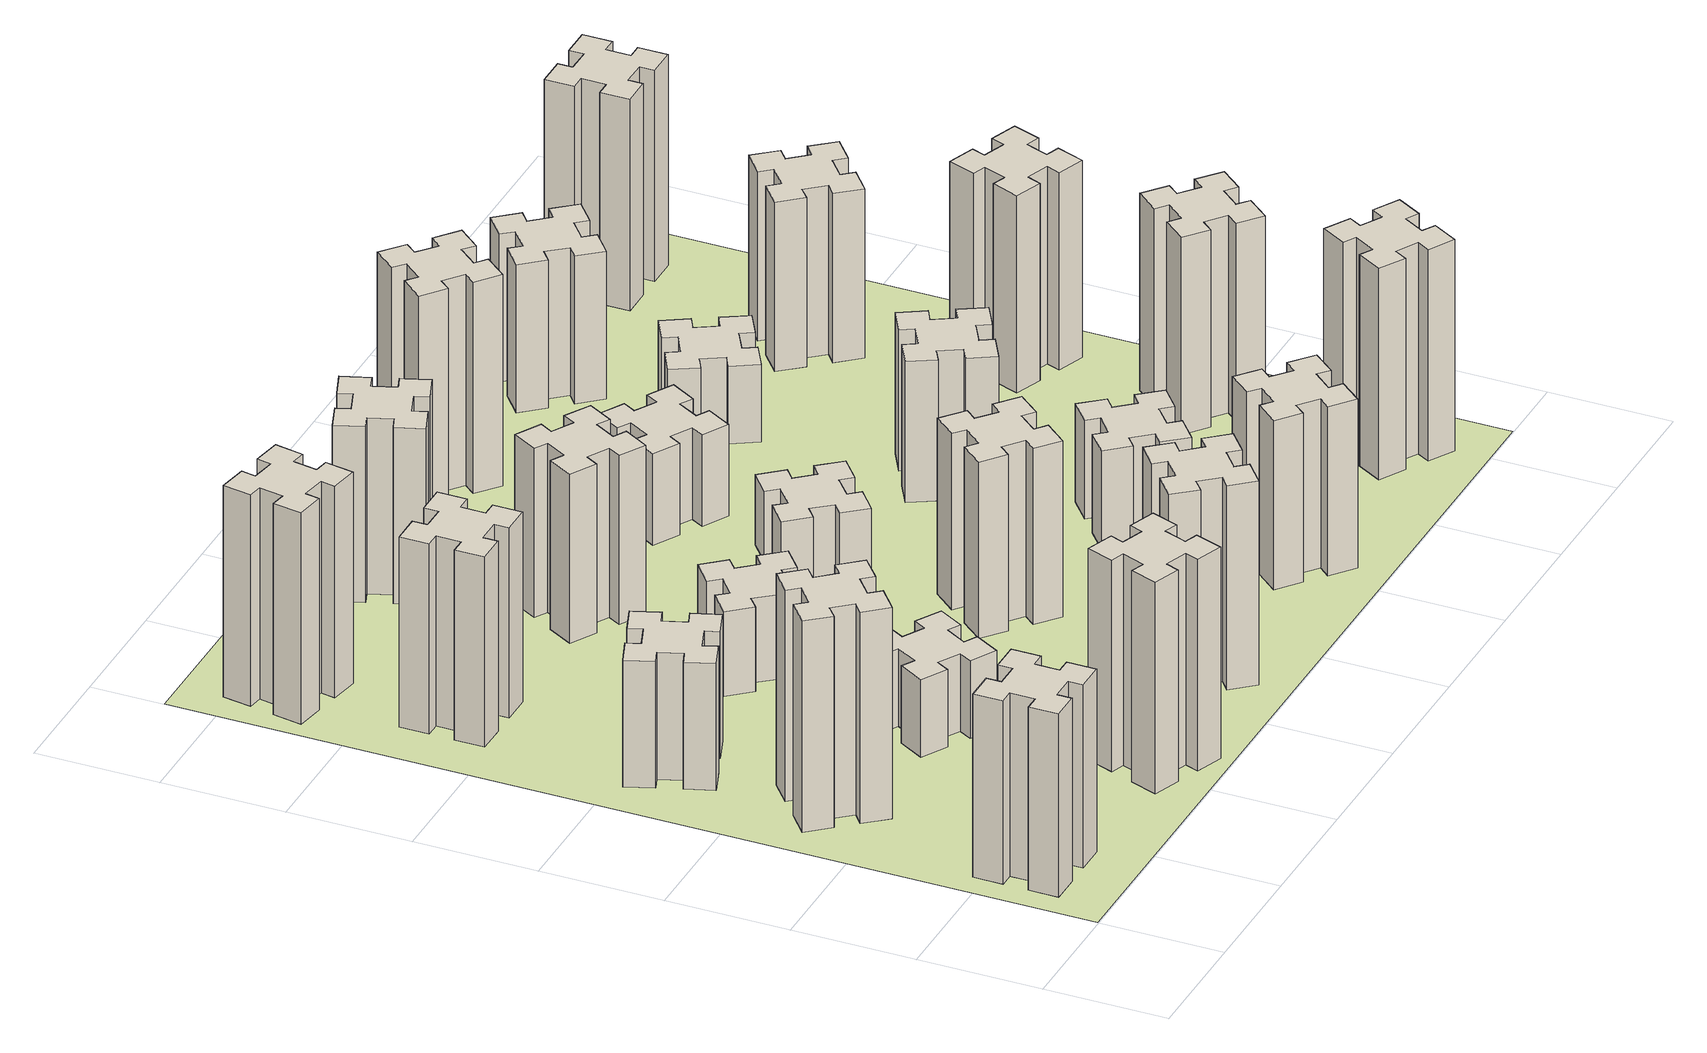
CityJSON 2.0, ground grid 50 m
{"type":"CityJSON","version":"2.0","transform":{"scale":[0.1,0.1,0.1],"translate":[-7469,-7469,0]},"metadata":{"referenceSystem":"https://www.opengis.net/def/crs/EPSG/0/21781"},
"CityObjects":{
"building1":{"type":"Building","attributes":{"class":"1000","function":"1000","usage":"1000","yearOfConstruction":2016,"roofType":"1000","measuredHeight":78,"storeysAboveGround":30,"storeysBelowGround":0},"geometry":[{"type":"Solid","lod":"1","boundaries":[[[[0,1,2,3,4,5,6,7,8,9,10,11,12,13,14,15,16,17,18,19]],[[17,16,20,21]],[[16,15,22,20]],[[15,14,23,22]],[[14,13,24,23]],[[13,12,25,24]],[[12,11,26,25]],[[11,10,27,26]],[[10,9,28,27]],[[9,8,29,28]],[[8,7,30,29]],[[7,6,31,30]],[[6,5,32,31]],[[5,4,33,32]],[[4,3,34,33]],[[3,2,35,34]],[[2,1,36,35]],[[1,0,37,36]],[[0,19,38,37]],[[19,18,39,38]],[[18,17,21,39]],[[24,25,26,27,28,29,30,31,32,33,34,35,36,37,38,39,21,20,22,23]]]]}]},
"building2":{"type":"Building","attributes":{"class":"1000","function":"1000","usage":"1000","yearOfConstruction":2016,"roofType":"1000","measuredHeight":90,"storeysAboveGround":30,"storeysBelowGround":0},"geometry":[{"type":"Solid","lod":"1","boundaries":[[[[40,41,42,43,44,45,46,47,48,49,50,51,52,53,54,55,56,57,58,59]],[[57,56,60,61]],[[56,55,62,60]],[[55,54,63,62]],[[54,53,64,63]],[[53,52,65,64]],[[52,51,66,65]],[[51,50,67,66]],[[50,49,68,67]],[[49,48,69,68]],[[48,47,70,69]],[[47,46,71,70]],[[46,45,72,71]],[[45,44,73,72]],[[44,43,74,73]],[[43,42,75,74]],[[42,41,76,75]],[[41,40,77,76]],[[40,59,78,77]],[[59,58,79,78]],[[58,57,61,79]],[[64,65,66,67,68,69,70,71,72,73,74,75,76,77,78,79,61,60,62,63]]]]}]},
"building3":{"type":"Building","attributes":{"class":"1000","function":"1000","usage":"1000","yearOfConstruction":2016,"roofType":"1000","measuredHeight":54,"storeysAboveGround":30,"storeysBelowGround":0},"geometry":[{"type":"Solid","lod":"1","boundaries":[[[[80,81,82,83,84,85,86,87,88,89,90,91,92,93,94,95,96,97,98,99]],[[97,96,100,101]],[[96,95,102,100]],[[95,94,103,102]],[[94,93,104,103]],[[93,92,105,104]],[[92,91,106,105]],[[91,90,107,106]],[[90,89,108,107]],[[89,88,109,108]],[[88,87,110,109]],[[87,86,111,110]],[[86,85,112,111]],[[85,84,113,112]],[[84,83,114,113]],[[83,82,115,114]],[[82,81,116,115]],[[81,80,117,116]],[[80,99,118,117]],[[99,98,119,118]],[[98,97,101,119]],[[104,105,106,107,108,109,110,111,112,113,114,115,116,117,118,119,101,100,102,103]]]]}]},
"building4":{"type":"Building","attributes":{"class":"1000","function":"1000","usage":"1000","yearOfConstruction":2016,"roofType":"1000","measuredHeight":81,"storeysAboveGround":30,"storeysBelowGround":0},"geometry":[{"type":"Solid","lod":"1","boundaries":[[[[120,121,122,123,124,125,126,127,128,129,130,131,132,133,134,135,136,137,138,139]],[[137,136,140,141]],[[136,135,142,140]],[[135,134,143,142]],[[134,133,144,143]],[[133,132,145,144]],[[132,131,146,145]],[[131,130,147,146]],[[130,129,148,147]],[[129,128,149,148]],[[128,127,150,149]],[[127,126,151,150]],[[126,125,152,151]],[[125,124,153,152]],[[124,123,154,153]],[[123,122,155,154]],[[122,121,156,155]],[[121,120,157,156]],[[120,139,158,157]],[[139,138,159,158]],[[138,137,141,159]],[[144,145,146,147,148,149,150,151,152,153,154,155,156,157,158,159,141,140,142,143]]]]}]},
"building5":{"type":"Building","attributes":{"class":"1000","function":"1000","usage":"1000","yearOfConstruction":2016,"roofType":"1000","measuredHeight":90,"storeysAboveGround":30,"storeysBelowGround":0},"geometry":[{"type":"Solid","lod":"1","boundaries":[[[[160,161,162,163,164,165,166,167,168,169,170,171,172,173,174,175,176,177,178,179]],[[177,176,180,181]],[[176,175,182,180]],[[175,174,183,182]],[[174,173,184,183]],[[173,172,185,184]],[[172,171,186,185]],[[171,170,187,186]],[[170,169,188,187]],[[169,168,189,188]],[[168,167,190,189]],[[167,166,191,190]],[[166,165,192,191]],[[165,164,193,192]],[[164,163,194,193]],[[163,162,195,194]],[[162,161,196,195]],[[161,160,197,196]],[[160,179,198,197]],[[179,178,199,198]],[[178,177,181,199]],[[184,185,186,187,188,189,190,191,192,193,194,195,196,197,198,199,181,180,182,183]]]]}]},
"building6":{"type":"Building","attributes":{"class":"1000","function":"1000","usage":"1000","yearOfConstruction":2016,"roofType":"1000","measuredHeight":90,"storeysAboveGround":30,"storeysBelowGround":0},"geometry":[{"type":"Solid","lod":"1","boundaries":[[[[200,201,202,203,204,205,206,207,208,209,210,211,212,213,214,215,216,217,218,219]],[[217,216,220,221]],[[216,215,222,220]],[[215,214,223,222]],[[214,213,224,223]],[[213,212,225,224]],[[212,211,226,225]],[[211,210,227,226]],[[210,209,228,227]],[[209,208,229,228]],[[208,207,230,229]],[[207,206,231,230]],[[206,205,232,231]],[[205,204,233,232]],[[204,203,234,233]],[[203,202,235,234]],[[202,201,236,235]],[[201,200,237,236]],[[200,219,238,237]],[[219,218,239,238]],[[218,217,221,239]],[[224,225,226,227,228,229,230,231,232,233,234,235,236,237,238,239,221,220,222,223]]]]}]},
"building7":{"type":"Building","attributes":{"class":"1000","function":"1000","usage":"1000","yearOfConstruction":2016,"roofType":"1000","measuredHeight":33,"storeysAboveGround":30,"storeysBelowGround":0},"geometry":[{"type":"Solid","lod":"1","boundaries":[[[[240,241,242,243,244,245,246,247,248,249,250,251,252,253,254,255,256,257,258,259]],[[257,256,260,261]],[[256,255,262,260]],[[255,254,263,262]],[[254,253,264,263]],[[253,252,265,264]],[[252,251,266,265]],[[251,250,267,266]],[[250,249,268,267]],[[249,248,269,268]],[[248,247,270,269]],[[247,246,271,270]],[[246,245,272,271]],[[245,244,273,272]],[[244,243,274,273]],[[243,242,275,274]],[[242,241,276,275]],[[241,240,277,276]],[[240,259,278,277]],[[259,258,279,278]],[[258,257,261,279]],[[264,265,266,267,268,269,270,271,272,273,274,275,276,277,278,279,261,260,262,263]]]]}]},
"building8":{"type":"Building","attributes":{"class":"1000","function":"1000","usage":"1000","yearOfConstruction":2016,"roofType":"1000","measuredHeight":36,"storeysAboveGround":30,"storeysBelowGround":0},"geometry":[{"type":"Solid","lod":"1","boundaries":[[[[280,281,282,283,284,285,286,287,288,289,290,291,292,293,294,295,296,297,298,299]],[[297,296,300,301]],[[296,295,302,300]],[[295,294,303,302]],[[294,293,304,303]],[[293,292,305,304]],[[292,291,306,305]],[[291,290,307,306]],[[290,289,308,307]],[[289,288,309,308]],[[288,287,310,309]],[[287,286,311,310]],[[286,285,312,311]],[[285,284,313,312]],[[284,283,314,313]],[[283,282,315,314]],[[282,281,316,315]],[[281,280,317,316]],[[280,299,318,317]],[[299,298,319,318]],[[298,297,301,319]],[[304,305,306,307,308,309,310,311,312,313,314,315,316,317,318,319,301,300,302,303]]]]}]},
"building9":{"type":"Building","attributes":{"class":"1000","function":"1000","usage":"1000","yearOfConstruction":2016,"roofType":"1000","measuredHeight":87,"storeysAboveGround":30,"storeysBelowGround":0},"geometry":[{"type":"Solid","lod":"1","boundaries":[[[[320,321,322,323,324,325,326,327,328,329,330,331,332,333,334,335,336,337,338,339]],[[337,336,340,341]],[[336,335,342,340]],[[335,334,343,342]],[[334,333,344,343]],[[333,332,345,344]],[[332,331,346,345]],[[331,330,347,346]],[[330,329,348,347]],[[329,328,349,348]],[[328,327,350,349]],[[327,326,351,350]],[[326,325,352,351]],[[325,324,353,352]],[[324,323,354,353]],[[323,322,355,354]],[[322,321,356,355]],[[321,320,357,356]],[[320,339,358,357]],[[339,338,359,358]],[[338,337,341,359]],[[344,345,346,347,348,349,350,351,352,353,354,355,356,357,358,359,341,340,342,343]]]]}]},
"building10":{"type":"Building","attributes":{"class":"1000","function":"1000","usage":"1000","yearOfConstruction":2016,"roofType":"1000","measuredHeight":72,"storeysAboveGround":30,"storeysBelowGround":0},"geometry":[{"type":"Solid","lod":"1","boundaries":[[[[360,361,362,363,364,365,366,367,368,369,370,371,372,373,374,375,376,377,378,379]],[[377,376,380,381]],[[376,375,382,380]],[[375,374,383,382]],[[374,373,384,383]],[[373,372,385,384]],[[372,371,386,385]],[[371,370,387,386]],[[370,369,388,387]],[[369,368,389,388]],[[368,367,390,389]],[[367,366,391,390]],[[366,365,392,391]],[[365,364,393,392]],[[364,363,394,393]],[[363,362,395,394]],[[362,361,396,395]],[[361,360,397,396]],[[360,379,398,397]],[[379,378,399,398]],[[378,377,381,399]],[[384,385,386,387,388,389,390,391,392,393,394,395,396,397,398,399,381,380,382,383]]]]}]},
"building11":{"type":"Building","attributes":{"class":"1000","function":"1000","usage":"1000","yearOfConstruction":2016,"roofType":"1000","measuredHeight":75,"storeysAboveGround":30,"storeysBelowGround":0},"geometry":[{"type":"Solid","lod":"1","boundaries":[[[[400,401,402,403,404,405,406,407,408,409,410,411,412,413,414,415,416,417,418,419]],[[417,416,420,421]],[[416,415,422,420]],[[415,414,423,422]],[[414,413,424,423]],[[413,412,425,424]],[[412,411,426,425]],[[411,410,427,426]],[[410,409,428,427]],[[409,408,429,428]],[[408,407,430,429]],[[407,406,431,430]],[[406,405,432,431]],[[405,404,433,432]],[[404,403,434,433]],[[403,402,435,434]],[[402,401,436,435]],[[401,400,437,436]],[[400,419,438,437]],[[419,418,439,438]],[[418,417,421,439]],[[424,425,426,427,428,429,430,431,432,433,434,435,436,437,438,439,421,420,422,423]]]]}]},
"building12":{"type":"Building","attributes":{"class":"1000","function":"1000","usage":"1000","yearOfConstruction":2016,"roofType":"1000","measuredHeight":75,"storeysAboveGround":30,"storeysBelowGround":0},"geometry":[{"type":"Solid","lod":"1","boundaries":[[[[440,441,442,443,444,445,446,447,448,449,450,451,452,453,454,455,456,457,458,459]],[[457,456,460,461]],[[456,455,462,460]],[[455,454,463,462]],[[454,453,464,463]],[[453,452,465,464]],[[452,451,466,465]],[[451,450,467,466]],[[450,449,468,467]],[[449,448,469,468]],[[448,447,470,469]],[[447,446,471,470]],[[446,445,472,471]],[[445,444,473,472]],[[444,443,474,473]],[[443,442,475,474]],[[442,441,476,475]],[[441,440,477,476]],[[440,459,478,477]],[[459,458,479,478]],[[458,457,461,479]],[[464,465,466,467,468,469,470,471,472,473,474,475,476,477,478,479,461,460,462,463]]]]}]},
"building13":{"type":"Building","attributes":{"class":"1000","function":"1000","usage":"1000","yearOfConstruction":2016,"roofType":"1000","measuredHeight":30,"storeysAboveGround":30,"storeysBelowGround":0},"geometry":[{"type":"Solid","lod":"1","boundaries":[[[[480,481,482,483,484,485,486,487,488,489,490,491,492,493,494,495,496,497,498,499]],[[497,496,500,501]],[[496,495,502,500]],[[495,494,503,502]],[[494,493,504,503]],[[493,492,505,504]],[[492,491,506,505]],[[491,490,507,506]],[[490,489,508,507]],[[489,488,509,508]],[[488,487,510,509]],[[487,486,511,510]],[[486,485,512,511]],[[485,484,513,512]],[[484,483,514,513]],[[483,482,515,514]],[[482,481,516,515]],[[481,480,517,516]],[[480,499,518,517]],[[499,498,519,518]],[[498,497,501,519]],[[504,505,506,507,508,509,510,511,512,513,514,515,516,517,518,519,501,500,502,503]]]]}]},
"building14":{"type":"Building","attributes":{"class":"1000","function":"1000","usage":"1000","yearOfConstruction":2016,"roofType":"1000","measuredHeight":72,"storeysAboveGround":30,"storeysBelowGround":0},"geometry":[{"type":"Solid","lod":"1","boundaries":[[[[520,521,522,523,524,525,526,527,528,529,530,531,532,533,534,535,536,537,538,539]],[[537,536,540,541]],[[536,535,542,540]],[[535,534,543,542]],[[534,533,544,543]],[[533,532,545,544]],[[532,531,546,545]],[[531,530,547,546]],[[530,529,548,547]],[[529,528,549,548]],[[528,527,550,549]],[[527,526,551,550]],[[526,525,552,551]],[[525,524,553,552]],[[524,523,554,553]],[[523,522,555,554]],[[522,521,556,555]],[[521,520,557,556]],[[520,539,558,557]],[[539,538,559,558]],[[538,537,541,559]],[[544,545,546,547,548,549,550,551,552,553,554,555,556,557,558,559,541,540,542,543]]]]}]},
"building15":{"type":"Building","attributes":{"class":"1000","function":"1000","usage":"1000","yearOfConstruction":2016,"roofType":"1000","measuredHeight":39,"storeysAboveGround":30,"storeysBelowGround":0},"geometry":[{"type":"Solid","lod":"1","boundaries":[[[[560,561,562,563,564,565,566,567,568,569,570,571,572,573,574,575,576,577,578,579]],[[577,576,580,581]],[[576,575,582,580]],[[575,574,583,582]],[[574,573,584,583]],[[573,572,585,584]],[[572,571,586,585]],[[571,570,587,586]],[[570,569,588,587]],[[569,568,589,588]],[[568,567,590,589]],[[567,566,591,590]],[[566,565,592,591]],[[565,564,593,592]],[[564,563,594,593]],[[563,562,595,594]],[[562,561,596,595]],[[561,560,597,596]],[[560,579,598,597]],[[579,578,599,598]],[[578,577,581,599]],[[584,585,586,587,588,589,590,591,592,593,594,595,596,597,598,599,581,580,582,583]]]]}]},
"building16":{"type":"Building","attributes":{"class":"1000","function":"1000","usage":"1000","yearOfConstruction":2016,"roofType":"1000","measuredHeight":90,"storeysAboveGround":30,"storeysBelowGround":0},"geometry":[{"type":"Solid","lod":"1","boundaries":[[[[600,601,602,603,604,605,606,607,608,609,610,611,612,613,614,615,616,617,618,619]],[[617,616,620,621]],[[616,615,622,620]],[[615,614,623,622]],[[614,613,624,623]],[[613,612,625,624]],[[612,611,626,625]],[[611,610,627,626]],[[610,609,628,627]],[[609,608,629,628]],[[608,607,630,629]],[[607,606,631,630]],[[606,605,632,631]],[[605,604,633,632]],[[604,603,634,633]],[[603,602,635,634]],[[602,601,636,635]],[[601,600,637,636]],[[600,619,638,637]],[[619,618,639,638]],[[618,617,621,639]],[[624,625,626,627,628,629,630,631,632,633,634,635,636,637,638,639,621,620,622,623]]]]}]},
"building17":{"type":"Building","attributes":{"class":"1000","function":"1000","usage":"1000","yearOfConstruction":2016,"roofType":"1000","measuredHeight":42,"storeysAboveGround":30,"storeysBelowGround":0},"geometry":[{"type":"Solid","lod":"1","boundaries":[[[[640,641,642,643,644,645,646,647,648,649,650,651,652,653,654,655,656,657,658,659]],[[657,656,660,661]],[[656,655,662,660]],[[655,654,663,662]],[[654,653,664,663]],[[653,652,665,664]],[[652,651,666,665]],[[651,650,667,666]],[[650,649,668,667]],[[649,648,669,668]],[[648,647,670,669]],[[647,646,671,670]],[[646,645,672,671]],[[645,644,673,672]],[[644,643,674,673]],[[643,642,675,674]],[[642,641,676,675]],[[641,640,677,676]],[[640,659,678,677]],[[659,658,679,678]],[[658,657,661,679]],[[664,665,666,667,668,669,670,671,672,673,674,675,676,677,678,679,661,660,662,663]]]]}]},
"building18":{"type":"Building","attributes":{"class":"1000","function":"1000","usage":"1000","yearOfConstruction":2016,"roofType":"1000","measuredHeight":60,"storeysAboveGround":30,"storeysBelowGround":0},"geometry":[{"type":"Solid","lod":"1","boundaries":[[[[680,681,682,683,684,685,686,687,688,689,690,691,692,693,694,695,696,697,698,699]],[[697,696,700,701]],[[696,695,702,700]],[[695,694,703,702]],[[694,693,704,703]],[[693,692,705,704]],[[692,691,706,705]],[[691,690,707,706]],[[690,689,708,707]],[[689,688,709,708]],[[688,687,710,709]],[[687,686,711,710]],[[686,685,712,711]],[[685,684,713,712]],[[684,683,714,713]],[[683,682,715,714]],[[682,681,716,715]],[[681,680,717,716]],[[680,699,718,717]],[[699,698,719,718]],[[698,697,701,719]],[[704,705,706,707,708,709,710,711,712,713,714,715,716,717,718,719,701,700,702,703]]]]}]},
"building19":{"type":"Building","attributes":{"class":"1000","function":"1000","usage":"1000","yearOfConstruction":2016,"roofType":"1000","measuredHeight":33,"storeysAboveGround":30,"storeysBelowGround":0},"geometry":[{"type":"Solid","lod":"1","boundaries":[[[[720,721,722,723,724,725,726,727,728,729,730,731,732,733,734,735,736,737,738,739]],[[737,736,740,741]],[[736,735,742,740]],[[735,734,743,742]],[[734,733,744,743]],[[733,732,745,744]],[[732,731,746,745]],[[731,730,747,746]],[[730,729,748,747]],[[729,728,749,748]],[[728,727,750,749]],[[727,726,751,750]],[[726,725,752,751]],[[725,724,753,752]],[[724,723,754,753]],[[723,722,755,754]],[[722,721,756,755]],[[721,720,757,756]],[[720,739,758,757]],[[739,738,759,758]],[[738,737,741,759]],[[744,745,746,747,748,749,750,751,752,753,754,755,756,757,758,759,741,740,742,743]]]]}]},
"building20":{"type":"Building","attributes":{"class":"1000","function":"1000","usage":"1000","yearOfConstruction":2016,"roofType":"1000","measuredHeight":90,"storeysAboveGround":30,"storeysBelowGround":0},"geometry":[{"type":"Solid","lod":"1","boundaries":[[[[760,761,762,763,764,765,766,767,768,769,770,771,772,773,774,775,776,777,778,779]],[[777,776,780,781]],[[776,775,782,780]],[[775,774,783,782]],[[774,773,784,783]],[[773,772,785,784]],[[772,771,786,785]],[[771,770,787,786]],[[770,769,788,787]],[[769,768,789,788]],[[768,767,790,789]],[[767,766,791,790]],[[766,765,792,791]],[[765,764,793,792]],[[764,763,794,793]],[[763,762,795,794]],[[762,761,796,795]],[[761,760,797,796]],[[760,779,798,797]],[[779,778,799,798]],[[778,777,781,799]],[[784,785,786,787,788,789,790,791,792,793,794,795,796,797,798,799,781,780,782,783]]]]}]},
"building21":{"type":"Building","attributes":{"class":"1000","function":"1000","usage":"1000","yearOfConstruction":2016,"roofType":"1000","measuredHeight":63,"storeysAboveGround":30,"storeysBelowGround":0},"geometry":[{"type":"Solid","lod":"1","boundaries":[[[[800,801,802,803,804,805,806,807,808,809,810,811,812,813,814,815,816,817,818,819]],[[817,816,820,821]],[[816,815,822,820]],[[815,814,823,822]],[[814,813,824,823]],[[813,812,825,824]],[[812,811,826,825]],[[811,810,827,826]],[[810,809,828,827]],[[809,808,829,828]],[[808,807,830,829]],[[807,806,831,830]],[[806,805,832,831]],[[805,804,833,832]],[[804,803,834,833]],[[803,802,835,834]],[[802,801,836,835]],[[801,800,837,836]],[[800,819,838,837]],[[819,818,839,838]],[[818,817,821,839]],[[824,825,826,827,828,829,830,831,832,833,834,835,836,837,838,839,821,820,822,823]]]]}]},
"building22":{"type":"Building","attributes":{"class":"1000","function":"1000","usage":"1000","yearOfConstruction":2016,"roofType":"1000","measuredHeight":84,"storeysAboveGround":30,"storeysBelowGround":0},"geometry":[{"type":"Solid","lod":"1","boundaries":[[[[840,841,842,843,844,845,846,847,848,849,850,851,852,853,854,855,856,857,858,859]],[[857,856,860,861]],[[856,855,862,860]],[[855,854,863,862]],[[854,853,864,863]],[[853,852,865,864]],[[852,851,866,865]],[[851,850,867,866]],[[850,849,868,867]],[[849,848,869,868]],[[848,847,870,869]],[[847,846,871,870]],[[846,845,872,871]],[[845,844,873,872]],[[844,843,874,873]],[[843,842,875,874]],[[842,841,876,875]],[[841,840,877,876]],[[840,859,878,877]],[[859,858,879,878]],[[858,857,861,879]],[[864,865,866,867,868,869,870,871,872,873,874,875,876,877,878,879,861,860,862,863]]]]}]},
"building23":{"type":"Building","attributes":{"class":"1000","function":"1000","usage":"1000","yearOfConstruction":2016,"roofType":"1000","measuredHeight":84,"storeysAboveGround":30,"storeysBelowGround":0},"geometry":[{"type":"Solid","lod":"1","boundaries":[[[[880,881,882,883,884,885,886,887,888,889,890,891,892,893,894,895,896,897,898,899]],[[897,896,900,901]],[[896,895,902,900]],[[895,894,903,902]],[[894,893,904,903]],[[893,892,905,904]],[[892,891,906,905]],[[891,890,907,906]],[[890,889,908,907]],[[889,888,909,908]],[[888,887,910,909]],[[887,886,911,910]],[[886,885,912,911]],[[885,884,913,912]],[[884,883,914,913]],[[883,882,915,914]],[[882,881,916,915]],[[881,880,917,916]],[[880,899,918,917]],[[899,898,919,918]],[[898,897,901,919]],[[904,905,906,907,908,909,910,911,912,913,914,915,916,917,918,919,901,900,902,903]]]]}]},
"building24":{"type":"Building","attributes":{"class":"1000","function":"1000","usage":"1000","yearOfConstruction":2016,"roofType":"1000","measuredHeight":72,"storeysAboveGround":30,"storeysBelowGround":0},"geometry":[{"type":"Solid","lod":"1","boundaries":[[[[920,921,922,923,924,925,926,927,928,929,930,931,932,933,934,935,936,937,938,939]],[[937,936,940,941]],[[936,935,942,940]],[[935,934,943,942]],[[934,933,944,943]],[[933,932,945,944]],[[932,931,946,945]],[[931,930,947,946]],[[930,929,948,947]],[[929,928,949,948]],[[928,927,950,949]],[[927,926,951,950]],[[926,925,952,951]],[[925,924,953,952]],[[924,923,954,953]],[[923,922,955,954]],[[922,921,956,955]],[[921,920,957,956]],[[920,939,958,957]],[[939,938,959,958]],[[938,937,941,959]],[[944,945,946,947,948,949,950,951,952,953,954,955,956,957,958,959,941,940,942,943]]]]}]},
"building25":{"type":"Building","attributes":{"class":"1000","function":"1000","usage":"1000","yearOfConstruction":2016,"roofType":"1000","measuredHeight":90,"storeysAboveGround":30,"storeysBelowGround":0},"geometry":[{"type":"Solid","lod":"1","boundaries":[[[[960,961,962,963,964,965,966,967,968,969,970,971,972,973,974,975,976,977,978,979]],[[977,976,980,981]],[[976,975,982,980]],[[975,974,983,982]],[[974,973,984,983]],[[973,972,985,984]],[[972,971,986,985]],[[971,970,987,986]],[[970,969,988,987]],[[969,968,989,988]],[[968,967,990,989]],[[967,966,991,990]],[[966,965,992,991]],[[965,964,993,992]],[[964,963,994,993]],[[963,962,995,994]],[[962,961,996,995]],[[961,960,997,996]],[[960,979,998,997]],[[979,978,999,998]],[[978,977,981,999]],[[984,985,986,987,988,989,990,991,992,993,994,995,996,997,998,999,981,980,982,983]]]]}]},
"landuse1":{"type":"LandUse","attributes":{"name":"plot1","function":"1010"},"geometry":[{"type":"MultiSurface","lod":"1","boundaries":[[[1000,1001,1002,1003]]]}]}
},
"vertices":[
[165,425,0],[165,325,0],[105,325,0],[105,205,0],[225,205,0],[225,265,0],[325,265,0],[325,205,0],[445,205,0],[445,325,0],[385,325,0],[385,425,0],[445,425,0],[445,545,0],[325,545,0],[325,485,0],[225,485,0],[225,545,0],[105,545,0],[105,425,0],[225,485,780],[225,545,780],[325,485,780],[325,545,780],[445,545,780],[445,425,780],[385,425,780],[385,325,780],[445,325,780],[445,205,780],[325,205,780],[325,265,780],[225,265,780],[225,205,780],[105,205,780],[105,325,780],[165,325,780],[165,425,780],[105,425,780],[105,545,780],
[492,1248,0],[427,1324,0],[473,1363,0],[396,1455,0],[304,1378,0],[343,1332,0],[266,1267,0],[228,1313,0],[136,1236,0],[213,1144,0],[259,1183,0],[323,1106,0],[277,1068,0],[354,976,0],[446,1053,0],[408,1099,0],[484,1163,0],[523,1117,0],[615,1194,0],[538,1286,0],[484,1163,900],[523,1117,900],[408,1099,900],[446,1053,900],[354,976,900],[277,1068,900],[323,1106,900],[259,1183,900],[213,1144,900],[136,1236,900],[228,1313,900],[266,1267,900],[343,1332,900],[304,1378,900],[396,1455,900],[473,1363,900],[427,1324,900],[492,1248,900],[538,1286,900],[615,1194,900],
[385,1976,0],[291,1942,0],[270,1998,0],[157,1957,0],[199,1844,0],[255,1865,0],[289,1771,0],[233,1750,0],[274,1637,0],[387,1679,0],[366,1735,0],[460,1769,0],[480,1713,0],[593,1754,0],[552,1867,0],[496,1846,0],[462,1940,0],[518,1960,0],[477,2073,0],[364,2032,0],[462,1940,540],[518,1960,540],[496,1846,540],[552,1867,540],[593,1754,540],[480,1713,540],[460,1769,540],[366,1735,540],[387,1679,540],[274,1637,540],[233,1750,540],[289,1771,540],[255,1865,540],[199,1844,540],[157,1957,540],[270,1998,540],[291,1942,540],[385,1976,540],[364,2032,540],[477,2073,540],
[485,2645,0],[485,2745,0],[545,2745,0],[545,2865,0],[425,2865,0],[425,2805,0],[325,2805,0],[325,2865,0],[205,2865,0],[205,2745,0],[265,2745,0],[265,2645,0],[205,2645,0],[205,2525,0],[325,2525,0],[325,2585,0],[425,2585,0],[425,2525,0],[545,2525,0],[545,2645,0],[425,2585,810],[425,2525,810],[325,2585,810],[325,2525,810],[205,2525,810],[205,2645,810],[265,2645,810],[265,2745,810],[205,2745,810],[205,2865,810],[325,2865,810],[325,2805,810],[425,2805,810],[425,2865,810],[545,2865,810],[545,2745,810],[485,2745,810],[485,2645,810],[545,2645,810],[545,2525,810],
[1029,360,0],[995,266,0],[939,287,0],[897,174,0],[1010,133,0],[1031,189,0],[1125,155,0],[1104,99,0],[1217,57,0],[1258,170,0],[1202,191,0],[1236,285,0],[1292,264,0],[1333,377,0],[1220,418,0],[1200,362,0],[1106,396,0],[1127,452,0],[1014,493,0],[973,380,0],[1106,396,900],[1127,452,900],[1200,362,900],[1220,418,900],[1333,377,900],[1292,264,900],[1236,285,900],[1202,191,900],[1258,170,900],[1217,57,900],[1104,99,900],[1125,155,900],[1031,189,900],[1010,133,900],[897,174,900],[939,287,900],[995,266,900],[1029,360,900],[973,380,900],[1014,493,900],
[375,3267,0],[392,3365,0],[451,3355,0],[472,3473,0],[354,3494,0],[344,3435,0],[245,3452,0],[256,3511,0],[137,3532,0],[117,3414,0],[176,3404,0],[158,3305,0],[99,3316,0],[78,3197,0],[197,3177,0],[207,3236,0],[305,3218,0],[295,3159,0],[413,3138,0],[434,3257,0],[305,3218,900],[295,3159,900],[207,3236,900],[197,3177,900],[78,3197,900],[99,3316,900],[158,3305,900],[176,3404,900],[117,3414,900],[137,3532,900],[256,3511,900],[245,3452,900],[344,3435,900],[354,3494,900],[472,3473,900],[451,3355,900],[392,3365,900],[375,3267,900],[434,3257,900],[413,3138,900],
[1086,1017,0],[1136,1104,0],[1188,1074,0],[1248,1178,0],[1144,1238,0],[1114,1186,0],[1027,1236,0],[1057,1288,0],[953,1348,0],[893,1244,0],[945,1214,0],[895,1127,0],[843,1157,0],[783,1053,0],[887,993,0],[917,1045,0],[1004,995,0],[974,943,0],[1078,883,0],[1138,987,0],[1004,995,330],[974,943,330],[917,1045,330],[887,993,330],[783,1053,330],[843,1157,330],[895,1127,330],[945,1214,330],[893,1244,330],[953,1348,330],[1057,1288,330],[1027,1236,330],[1114,1186,330],[1144,1238,330],[1248,1178,330],[1188,1074,330],[1136,1104,330],[1086,1017,330],[1138,987,330],[1078,883,330],
[1083,1972,0],[1006,1907,0],[968,1953,0],[876,1876,0],[953,1784,0],[999,1823,0],[1063,1746,0],[1017,1708,0],[1094,1616,0],[1186,1693,0],[1148,1739,0],[1224,1803,0],[1263,1757,0],[1355,1834,0],[1278,1926,0],[1232,1888,0],[1167,1964,0],[1213,2003,0],[1136,2095,0],[1044,2018,0],[1167,1964,360],[1213,2003,360],[1232,1888,360],[1278,1926,360],[1355,1834,360],[1263,1757,360],[1224,1803,360],[1148,1739,360],[1186,1693,360],[1094,1616,360],[1017,1708,360],[1063,1746,360],[999,1823,360],[953,1784,360],[876,1876,360],[968,1953,360],[1006,1907,360],[1083,1972,360],[1044,2018,360],[1136,2095,360],
[1639,343,0],[1703,266,0],[1657,228,0],[1734,136,0],[1826,213,0],[1788,259,0],[1864,323,0],[1903,277,0],[1995,354,0],[1918,446,0],[1872,408,0],[1807,484,0],[1853,523,0],[1776,615,0],[1684,538,0],[1723,492,0],[1646,427,0],[1608,473,0],[1516,396,0],[1593,304,0],[1646,427,870],[1608,473,870],[1723,492,870],[1684,538,870],[1776,615,870],[1853,523,870],[1807,484,870],[1872,408,870],[1918,446,870],[1995,354,870],[1903,277,870],[1864,323,870],[1788,259,870],[1826,213,870],[1734,136,870],[1657,228,870],[1703,266,870],[1639,343,870],[1593,304,870],[1516,396,870],
[1314,2666,0],[1227,2716,0],[1257,2768,0],[1153,2828,0],[1093,2724,0],[1145,2694,0],[1095,2607,0],[1043,2637,0],[983,2533,0],[1087,2473,0],[1117,2525,0],[1204,2475,0],[1174,2423,0],[1278,2363,0],[1338,2467,0],[1286,2497,0],[1336,2584,0],[1388,2554,0],[1448,2658,0],[1344,2718,0],[1336,2584,720],[1388,2554,720],[1286,2497,720],[1338,2467,720],[1278,2363,720],[1174,2423,720],[1204,2475,720],[1117,2525,720],[1087,2473,720],[983,2533,720],[1043,2637,720],[1095,2607,720],[1145,2694,720],[1093,2724,720],[1153,2828,720],[1257,2768,720],[1227,2716,720],[1314,2666,720],[1344,2718,720],[1448,2658,720],
[1125,3456,0],[1031,3422,0],[1010,3478,0],[897,3437,0],[939,3324,0],[995,3345,0],[1029,3251,0],[973,3230,0],[1014,3117,0],[1127,3159,0],[1106,3215,0],[1200,3249,0],[1220,3193,0],[1333,3234,0],[1292,3347,0],[1236,3326,0],[1202,3420,0],[1258,3440,0],[1217,3553,0],[1104,3512,0],[1202,3420,750],[1258,3440,750],[1236,3326,750],[1292,3347,750],[1333,3234,750],[1220,3193,750],[1200,3249,750],[1106,3215,750],[1127,3159,750],[1014,3117,750],[973,3230,750],[1029,3251,750],[995,3345,750],[939,3324,750],[897,3437,750],[1010,3478,750],[1031,3422,750],[1125,3456,750],[1104,3512,750],[1217,3553,750],
[1803,1324,0],[1739,1248,0],[1693,1286,0],[1616,1194,0],[1708,1117,0],[1746,1163,0],[1823,1099,0],[1784,1053,0],[1876,976,0],[1953,1068,0],[1907,1106,0],[1972,1183,0],[2018,1144,0],[2095,1236,0],[2003,1313,0],[1964,1267,0],[1888,1332,0],[1926,1378,0],[1834,1455,0],[1757,1363,0],[1888,1332,750],[1926,1378,750],[1964,1267,750],[2003,1313,750],[2095,1236,750],[2018,1144,750],[1972,1183,750],[1907,1106,750],[1953,1068,750],[1876,976,750],[1784,1053,750],[1823,1099,750],[1746,1163,750],[1708,1117,750],[1616,1194,750],[1693,1286,750],[1739,1248,750],[1803,1324,750],[1757,1363,750],[1834,1455,750],
[1972,1988,0],[1907,2064,0],[1953,2103,0],[1876,2195,0],[1784,2118,0],[1823,2072,0],[1746,2007,0],[1708,2053,0],[1616,1976,0],[1693,1884,0],[1739,1923,0],[1803,1846,0],[1757,1808,0],[1834,1716,0],[1926,1793,0],[1888,1839,0],[1964,1903,0],[2003,1857,0],[2095,1934,0],[2018,2026,0],[1964,1903,300],[2003,1857,300],[1888,1839,300],[1926,1793,300],[1834,1716,300],[1757,1808,300],[1803,1846,300],[1739,1923,300],[1693,1884,300],[1616,1976,300],[1708,2053,300],[1746,2007,300],[1823,2072,300],[1784,2118,300],[1876,2195,300],[1953,2103,300],[1907,2064,300],[1972,1988,300],[2018,2026,300],[2095,1934,300],
[2486,323,0],[2563,259,0],[2524,213,0],[2616,136,0],[2693,228,0],[2647,266,0],[2712,343,0],[2758,304,0],[2835,396,0],[2743,473,0],[2704,427,0],[2628,492,0],[2666,538,0],[2574,615,0],[2497,523,0],[2543,484,0],[2479,408,0],[2433,446,0],[2356,354,0],[2448,277,0],[2479,408,720],[2433,446,720],[2543,484,720],[2497,523,720],[2574,615,720],[2666,538,720],[2628,492,720],[2704,427,720],[2743,473,720],[2835,396,720],[2758,304,720],[2712,343,720],[2647,266,720],[2693,228,720],[2616,136,720],[2524,213,720],[2563,259,720],[2486,323,720],[2448,277,720],[2356,354,720],
[2026,2497,0],[2076,2584,0],[2128,2554,0],[2188,2658,0],[2084,2718,0],[2054,2666,0],[1967,2716,0],[1997,2768,0],[1893,2828,0],[1833,2724,0],[1885,2694,0],[1835,2607,0],[1783,2637,0],[1723,2533,0],[1827,2473,0],[1857,2525,0],[1944,2475,0],[1914,2423,0],[2018,2363,0],[2078,2467,0],[1944,2475,390],[1914,2423,390],[1857,2525,390],[1827,2473,390],[1723,2533,390],[1783,2637,390],[1835,2607,390],[1885,2694,390],[1833,2724,390],[1893,2828,390],[1997,2768,390],[1967,2716,390],[2054,2666,390],[2084,2718,390],[2188,2658,390],[2128,2554,390],[2076,2584,390],[2026,2497,390],[2078,2467,390],[2018,2363,390],
[1746,3383,0],[1823,3319,0],[1784,3273,0],[1876,3196,0],[1953,3288,0],[1907,3326,0],[1972,3403,0],[2018,3364,0],[2095,3456,0],[2003,3533,0],[1964,3487,0],[1888,3552,0],[1926,3598,0],[1834,3675,0],[1757,3583,0],[1803,3544,0],[1739,3468,0],[1693,3506,0],[1616,3414,0],[1708,3337,0],[1739,3468,900],[1693,3506,900],[1803,3544,900],[1757,3583,900],[1834,3675,900],[1926,3598,900],[1888,3552,900],[1964,3487,900],[2003,3533,900],[2095,3456,900],[2018,3364,900],[1972,3403,900],[1907,3326,900],[1953,3288,900],[1876,3196,900],[1784,3273,900],[1823,3319,900],[1746,3383,900],[1708,3337,900],[1616,3414,900],
[2563,1132,0],[2486,1067,0],[2448,1113,0],[2356,1036,0],[2433,944,0],[2479,983,0],[2543,906,0],[2497,868,0],[2574,776,0],[2666,853,0],[2628,899,0],[2704,963,0],[2743,917,0],[2835,994,0],[2758,1086,0],[2712,1048,0],[2647,1124,0],[2693,1163,0],[2616,1255,0],[2524,1178,0],[2647,1124,420],[2693,1163,420],[2712,1048,420],[2758,1086,420],[2835,994,420],[2743,917,420],[2704,963,420],[2628,899,420],[2666,853,420],[2574,776,420],[2497,868,420],[2543,906,420],[2479,983,420],[2433,944,420],[2356,1036,420],[2448,1113,420],[2486,1067,420],[2563,1132,420],[2524,1178,420],[2616,1255,420],
[2475,1744,0],[2525,1657,0],[2473,1627,0],[2533,1523,0],[2637,1583,0],[2607,1635,0],[2694,1685,0],[2724,1633,0],[2828,1693,0],[2768,1797,0],[2716,1767,0],[2666,1854,0],[2718,1884,0],[2658,1988,0],[2554,1928,0],[2584,1876,0],[2497,1826,0],[2467,1878,0],[2363,1818,0],[2423,1714,0],[2497,1826,600],[2467,1878,600],[2584,1876,600],[2554,1928,600],[2658,1988,600],[2718,1884,600],[2666,1854,600],[2716,1767,600],[2768,1797,600],[2828,1693,600],[2724,1633,600],[2694,1685,600],[2607,1635,600],[2637,1583,600],[2533,1523,600],[2473,1627,600],[2525,1657,600],[2475,1744,600],[2423,1714,600],[2363,1818,600],
[2475,2684,0],[2525,2597,0],[2473,2567,0],[2533,2463,0],[2637,2523,0],[2607,2575,0],[2694,2625,0],[2724,2573,0],[2828,2633,0],[2768,2737,0],[2716,2707,0],[2666,2794,0],[2718,2824,0],[2658,2928,0],[2554,2868,0],[2584,2816,0],[2497,2766,0],[2467,2818,0],[2363,2758,0],[2423,2654,0],[2497,2766,330],[2467,2818,330],[2584,2816,330],[2554,2868,330],[2658,2928,330],[2718,2824,330],[2666,2794,330],[2716,2707,330],[2768,2737,330],[2828,2633,330],[2724,2573,330],[2694,2625,330],[2607,2575,330],[2637,2523,330],[2533,2463,330],[2473,2567,330],[2525,2597,330],[2475,2684,330],[2423,2654,330],[2363,2758,330],
[3337,305,0],[3424,255,0],[3394,203,0],[3498,143,0],[3558,247,0],[3506,277,0],[3556,364,0],[3608,334,0],[3668,438,0],[3564,498,0],[3534,446,0],[3447,496,0],[3477,548,0],[3373,608,0],[3313,504,0],[3365,474,0],[3315,387,0],[3263,417,0],[3203,313,0],[3307,253,0],[3315,387,900],[3263,417,900],[3365,474,900],[3313,504,900],[3373,608,900],[3477,548,900],[3447,496,900],[3534,446,900],[3564,498,900],[3668,438,900],[3608,334,900],[3556,364,900],[3506,277,900],[3558,247,900],[3498,143,900],[3394,203,900],[3424,255,900],[3337,305,900],[3307,253,900],[3203,313,900],
[2712,3368,0],[2647,3444,0],[2693,3483,0],[2616,3575,0],[2524,3498,0],[2563,3452,0],[2486,3387,0],[2448,3433,0],[2356,3356,0],[2433,3264,0],[2479,3303,0],[2543,3226,0],[2497,3188,0],[2574,3096,0],[2666,3173,0],[2628,3219,0],[2704,3283,0],[2743,3237,0],[2835,3314,0],[2758,3406,0],[2704,3283,630],[2743,3237,630],[2628,3219,630],[2666,3173,630],[2574,3096,630],[2497,3188,630],[2543,3226,630],[2479,3303,630],[2433,3264,630],[2356,3356,630],[2448,3433,630],[2486,3387,630],[2563,3452,630],[2524,3498,630],[2616,3575,630],[2693,3483,630],[2647,3444,630],[2712,3368,630],[2758,3406,630],[2835,3314,630],
[3487,1006,0],[3552,1083,0],[3598,1044,0],[3675,1136,0],[3583,1213,0],[3544,1167,0],[3468,1232,0],[3506,1278,0],[3414,1355,0],[3337,1263,0],[3383,1224,0],[3319,1148,0],[3273,1186,0],[3196,1094,0],[3288,1017,0],[3326,1063,0],[3403,999,0],[3364,953,0],[3456,876,0],[3533,968,0],[3403,999,840],[3364,953,840],[3326,1063,840],[3288,1017,840],[3196,1094,840],[3273,1186,840],[3319,1148,840],[3383,1224,840],[3337,1263,840],[3414,1355,840],[3506,1278,840],[3468,1232,840],[3544,1167,840],[3583,1213,840],[3675,1136,840],[3598,1044,840],[3552,1083,840],[3487,1006,840],[3533,968,840],[3456,876,840],
[3520,1942,0],[3426,1976,0],[3447,2032,0],[3334,2073,0],[3293,1960,0],[3349,1940,0],[3315,1846,0],[3259,1867,0],[3217,1754,0],[3330,1713,0],[3351,1769,0],[3445,1735,0],[3424,1679,0],[3537,1637,0],[3578,1750,0],[3522,1771,0],[3556,1865,0],[3612,1844,0],[3653,1957,0],[3540,1998,0],[3556,1865,840],[3612,1844,840],[3522,1771,840],[3578,1750,840],[3537,1637,840],[3424,1679,840],[3445,1735,840],[3351,1769,840],[3330,1713,840],[3217,1754,840],[3259,1867,840],[3315,1846,840],[3349,1940,840],[3293,1960,840],[3334,2073,840],[3447,2032,840],[3426,1976,840],[3520,1942,840],[3540,1998,840],[3653,1957,840],
[3119,2563,0],[3183,2486,0],[3137,2448,0],[3214,2356,0],[3306,2433,0],[3268,2479,0],[3344,2543,0],[3383,2497,0],[3475,2574,0],[3398,2666,0],[3352,2628,0],[3287,2704,0],[3333,2743,0],[3256,2835,0],[3164,2758,0],[3203,2712,0],[3126,2647,0],[3088,2693,0],[2996,2616,0],[3073,2524,0],[3126,2647,720],[3088,2693,720],[3203,2712,720],[3164,2758,720],[3256,2835,720],[3333,2743,720],[3287,2704,720],[3352,2628,720],[3398,2666,720],[3475,2574,720],[3383,2497,720],[3344,2543,720],[3268,2479,720],[3306,2433,720],[3214,2356,720],[3137,2448,720],[3183,2486,720],[3119,2563,720],[3073,2524,720],[2996,2616,720],
[3285,3325,0],[3385,3325,0],[3385,3265,0],[3505,3265,0],[3505,3385,0],[3445,3385,0],[3445,3485,0],[3505,3485,0],[3505,3605,0],[3385,3605,0],[3385,3545,0],[3285,3545,0],[3285,3605,0],[3165,3605,0],[3165,3485,0],[3225,3485,0],[3225,3385,0],[3165,3385,0],[3165,3265,0],[3285,3265,0],[3225,3385,900],[3165,3385,900],[3225,3485,900],[3165,3485,900],[3165,3605,900],[3285,3605,900],[3285,3545,900],[3385,3545,900],[3385,3605,900],[3505,3605,900],[3505,3485,900],[3445,3485,900],[3445,3385,900],[3505,3385,900],[3505,3265,900],[3385,3265,900],[3385,3325,900],[3285,3325,900],[3285,3265,900],[3165,3265,900],
[5,3705,0],[3705,3705,0],[3705,5,0],[5,5,0]
]}
